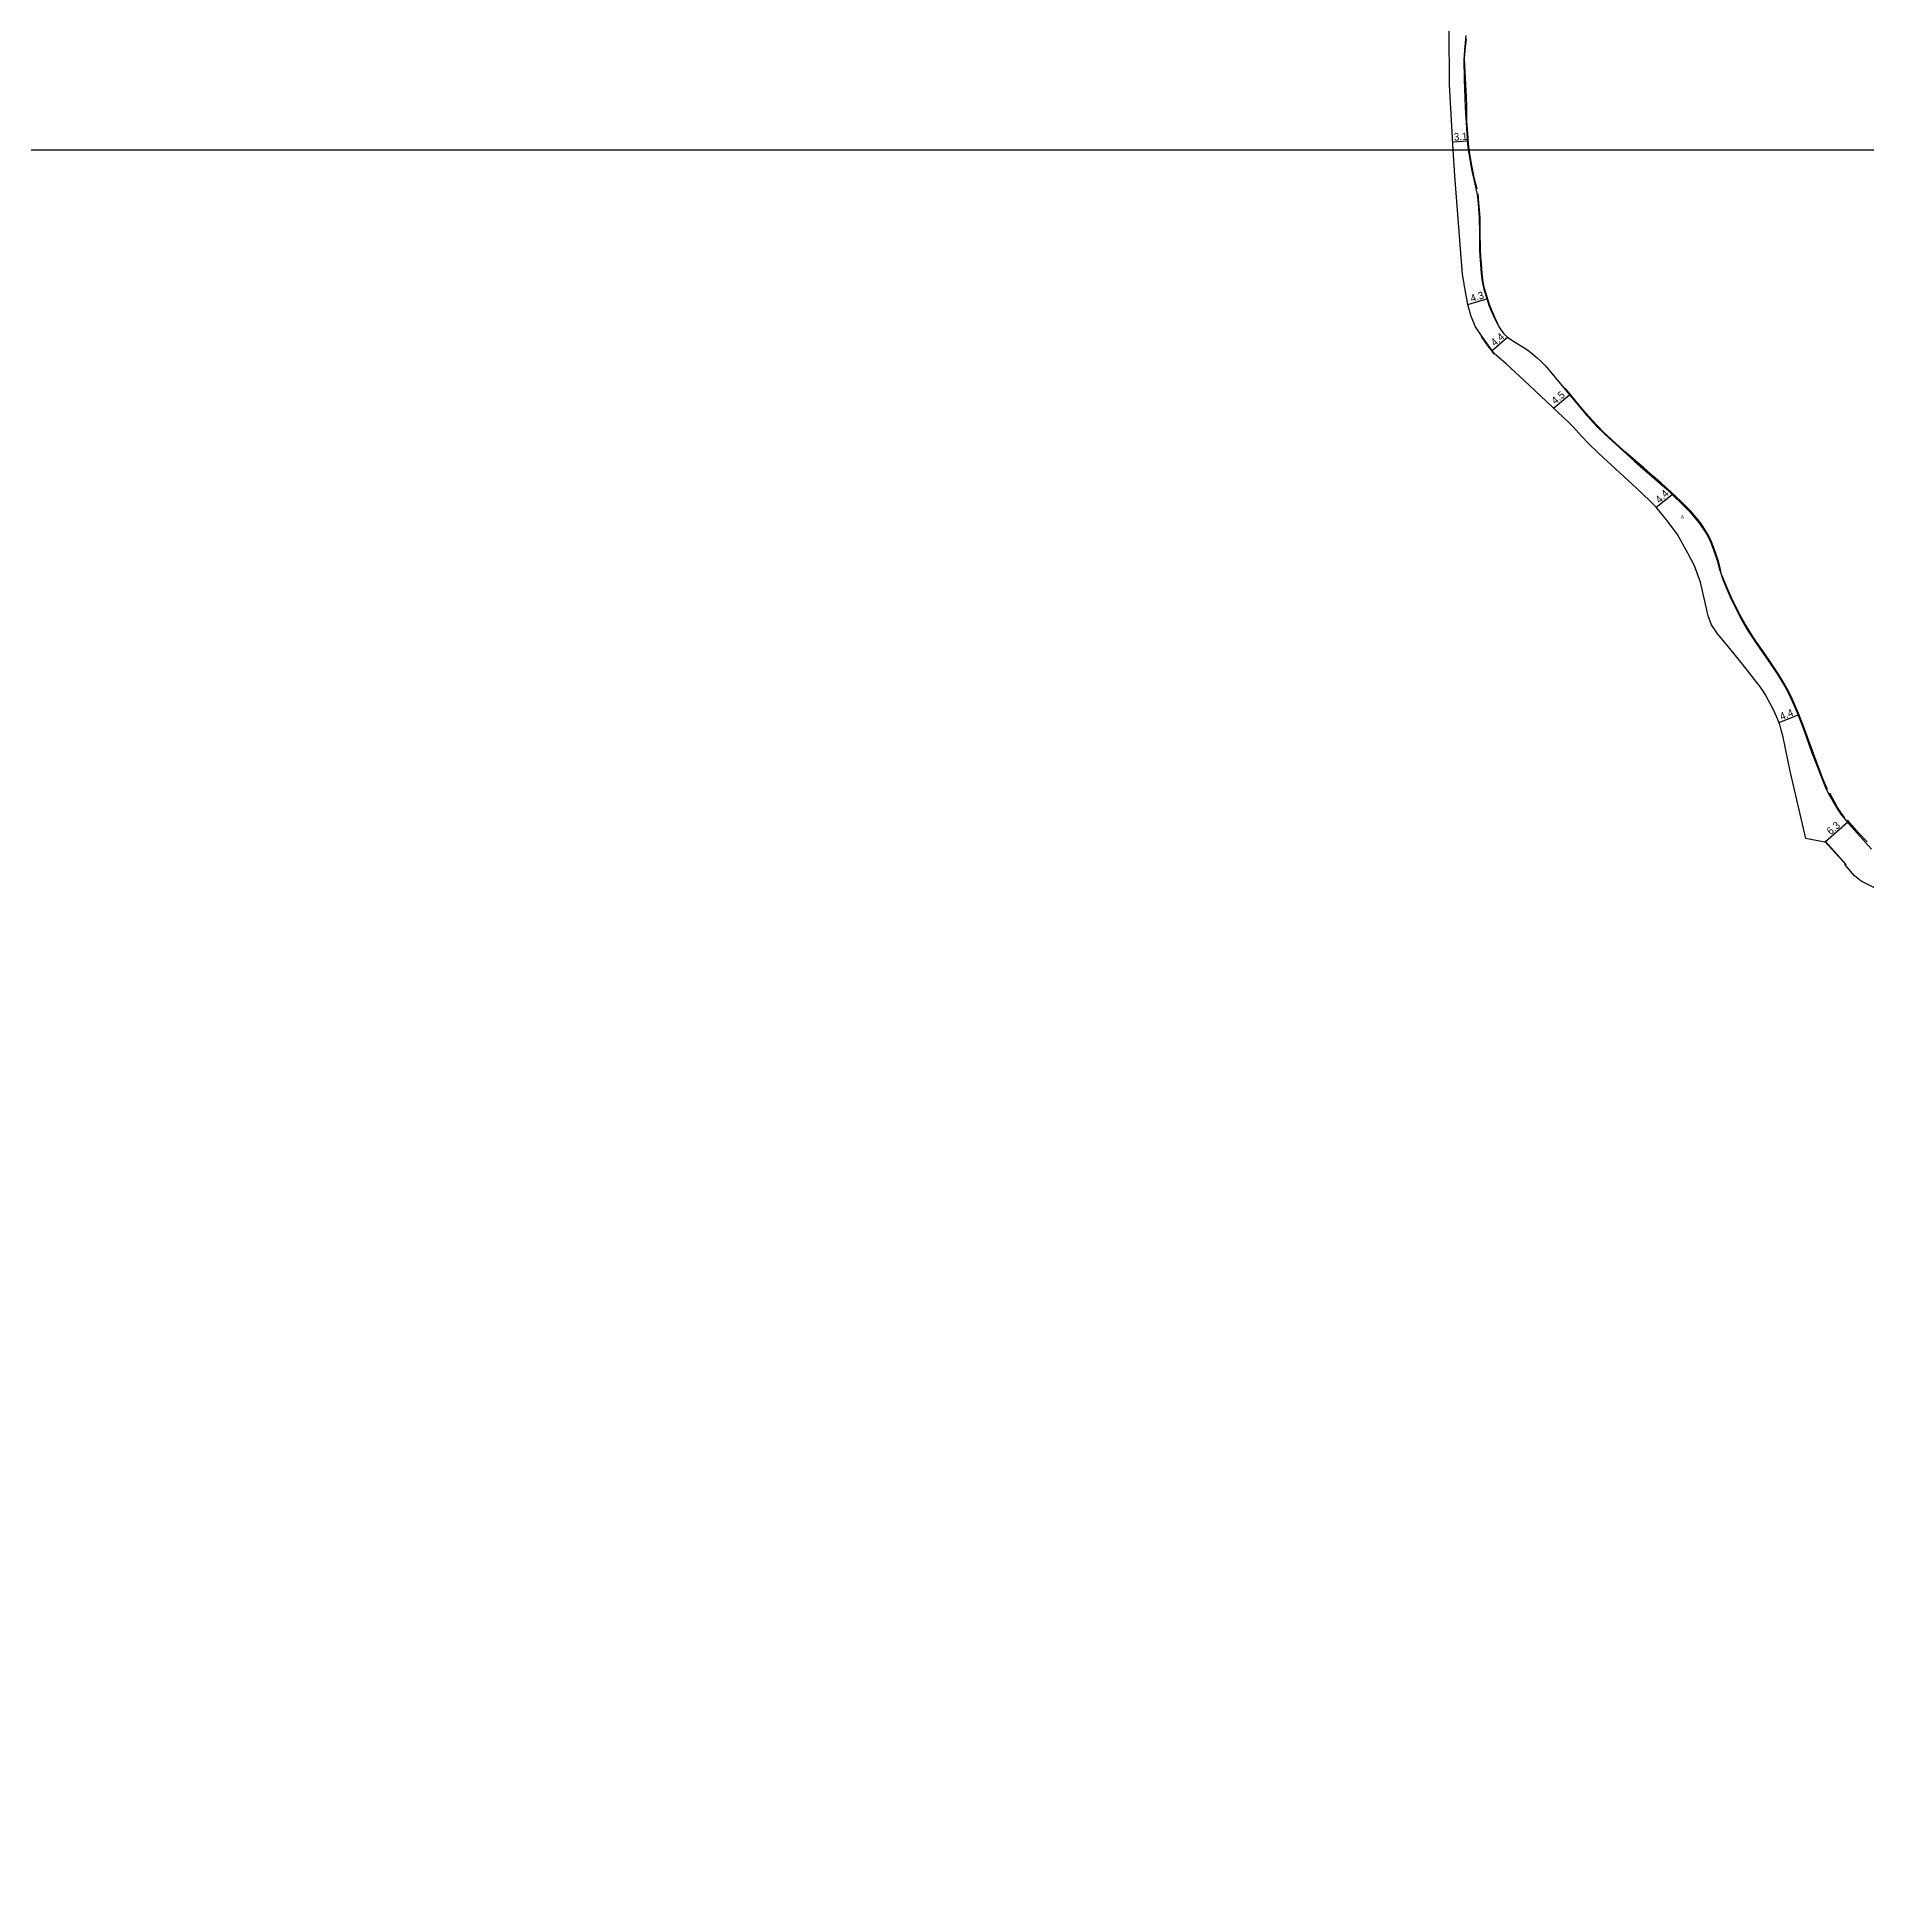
# Model space of a CAD drawing. Header units: metres. Extents: x -28000 to -24000, y -108000 to -105000.
# Drawn here: x -25546.4 to -25153.4, y -105974.6 to -105575.8 of the extents above; entities that cross this region are included whole.
import ezdxf

# ---------------------------------------------------------------- set-up
doc = ezdxf.new("R2010")
doc.units = ezdxf.units.M
doc.header["$LTSCALE"] = 2.5
for name, color, linetype in [('図郭', 7, 'Continuous'), ('幅員', 7, 'Continuous'), ('歩道・分離帯・安全施設', 7, 'Continuous'), ('舗装', 7, 'Continuous'), ('道路', 7, 'Continuous')]:
    doc.layers.add(name, color=color, linetype=linetype)
doc.styles.get("Standard").update_dxf_attribs({"font": ''})
doc.styles.add('YOKO_DECO', font='')
doc.styles.get('Standard').set_extended_font_data('@MS PGothic')
doc.styles.get('YOKO_DECO').set_extended_font_data('MS PGothic')

msp = doc.modelspace()

# ---------------------------------------------------------------- linework, layer by layer
at = {"layer": '図郭'}
for points in [[(-25600, -105600), (-24800, -105600), (-24800, -105000), (-25600, -105000)], [(-25600, -105600), (-24800, -105600), (-24800, -106200), (-25600, -106200)]]:
    msp.add_lwpolyline(points, close=True, dxfattribs=at)
at = {"layer": '幅員'}
for points in [[(-25242.46, -105598.26), (-25239.34, -105598.07)], [(-25239.24, -105633.22), (-25235.15, -105631.97)], [(-25233.97, -105643.1), (-25230.72, -105640.18)], [(-25220.85, -105655.45), (-25217.4, -105652.59)], [(-25198.77, -105676.73), (-25195.34, -105673.98)], [(-25172.43, -105722.93), (-25168.32, -105721.3)], [(-25162.45, -105748.48), (-25157.73, -105744.32)]]:
    msp.add_lwpolyline(points, dxfattribs=at)
at = {"layer": '歩道・分離帯・安全施設'}
for points in [[(-25238.91, -105600), (-25239.08, -105598.59), (-25239.26, -105596.41), (-25239.41, -105593.86), (-25239.47, -105590.8), (-25239.49, -105588.47), (-25239.73, -105584.79), (-25239.98, -105580.39), (-25239.82, -105578.71), (-25239.51, -105576.16)], [(-25237.26, -105608.46), (-25237.78, -105606.31), (-25238.17, -105604.44), (-25238.46, -105603.04), (-25238.82, -105600.77), (-25238.91, -105600)], [(-25232.72, -105637.49), (-25233.35, -105636.12), (-25234.5, -105633.43), (-25235.01, -105631.83), (-25235.66, -105629.77), (-25235.91, -105628.36), (-25236.05, -105627.21), (-25236.25, -105625.47), (-25236.32, -105624.43), (-25236.42, -105622.87), (-25236.48, -105621.35), (-25236.55, -105617.66), (-25236.59, -105614.56), (-25236.84, -105611.37), (-25237.04, -105609.47)], [(-25233.56, -105643.78), (-25235.21, -105641.63), (-25236.29, -105640.04)], [(-25184.91, -105690.49), (-25185.07, -105689.76), (-25185.5, -105688.16), (-25185.89, -105686.88), (-25186.32, -105685.64), (-25187.01, -105683.94), (-25187.64, -105682.63), (-25188.19, -105681.71), (-25188.88, -105680.68), (-25189.49, -105679.81), (-25190.28, -105678.82), (-25191.34, -105677.59), (-25192.29, -105676.61), (-25193.12, -105675.77), (-25194.77, -105674.19), (-25196.26, -105672.82), (-25197.73, -105671.52), (-25199.36, -105670.09), (-25201.42, -105668.26), (-25203.25, -105666.73), (-25205.36, -105664.91), (-25206.57, -105663.85), (-25210.19, -105660.55), (-25212.56, -105658.02), (-25214.35, -105656), (-25218.36, -105651.15)], [(-25162.01, -105737.28), (-25162.92, -105735.16), (-25164.27, -105731.71), (-25165.26, -105729.03), (-25166.88, -105724.5), (-25167.45, -105723.01), (-25168.23, -105721.01), (-25169.52, -105717.98), (-25170.42, -105716.18), (-25171.31, -105714.57), (-25172.51, -105712.58), (-25174.09, -105710.2), (-25175.93, -105707.57), (-25177.41, -105705.45), (-25178.57, -105703.7), (-25179.72, -105701.81), (-25180.77, -105699.86), (-25181.73, -105697.99), (-25182.61, -105696.16), (-25183.63, -105693.88), (-25184.85, -105690.96)], [(-25158.37, -105743.31), (-25159.11, -105742.29), (-25159.86, -105741.16), (-25161.52, -105738.09)], [(-25153.51, -105748.52), (-25155.28, -105746.66), (-25157.71, -105743.91)], [(-25157.99, -105753.51), (-25162.62, -105748.46)]]:
    msp.add_lwpolyline(points, dxfattribs=at)
at = {"layer": '道路'}
for points in [[(-25242.35, -105600), (-25243.2, -105586.04), (-25243.21, -105574.06)], [(-25239.66, -105575.49), (-25239.97, -105578.64), (-25240.09, -105580.58), (-25240.03, -105584.9), (-25239.79, -105590.92), (-25239.44, -105596.45), (-25239.3, -105598.69), (-25239.14, -105600)], [(-25148.84, -105759.99), (-25154.78, -105756.97), (-25156.23, -105755.85), (-25158.32, -105753.4), (-25158.16, -105753.23), (-25162.45, -105748.48), (-25162.64, -105748.64), (-25166.64, -105747.85), (-25170.04, -105733.35), (-25171.57, -105726.05), (-25171.95, -105724.48), (-25172.25, -105723.38), (-25172.97, -105721.61), (-25173.68, -105720.09), (-25174.15, -105719.14), (-25175.34, -105716.99), (-25175.9, -105716.06), (-25176.38, -105715.36), (-25177.21, -105714.33), (-25178.18, -105713.07), (-25180.29, -105710.41), (-25183.02, -105707.07), (-25185.56, -105703.98), (-25186.93, -105701.97), (-25187.67, -105700.05), (-25188.57, -105695.92), (-25189.3, -105692.82), (-25190.57, -105689.33), (-25191.97, -105686.54), (-25194.25, -105682.6), (-25195.21, -105681.2), (-25196.6, -105679.39), (-25198.77, -105676.73), (-25200.23, -105675.24), (-25203.05, -105672.59), (-25211.09, -105665.21), (-25213.48, -105662.92), (-25214.68, -105661.59), (-25216.69, -105659.39), (-25217.49, -105658.62), (-25223.61, -105652.82), (-25227.15, -105649.51), (-25231.03, -105645.97), (-25233.48, -105643.78), (-25236.11, -105640.18), (-25237.59, -105638), (-25238.5, -105635.74), (-25239.24, -105633.22), (-25239.68, -105630.87), (-25240.35, -105626.77), (-25242.01, -105605.57), (-25242.35, -105600)], [(-25239.14, -105600), (-25239.04, -105600.8), (-25238.69, -105602.9), (-25238.4, -105604.48), (-25237.97, -105606.37), (-25237.51, -105608.38), (-25237.23, -105609.58), (-25237.01, -105611.51), (-25236.77, -105614.59), (-25236.75, -105617.64), (-25236.69, -105621.32), (-25236.63, -105622.8), (-25236.52, -105624.46), (-25236.42, -105625.7), (-25236.26, -105627.22), (-25236.12, -105628.26), (-25235.78, -105629.92), (-25235.18, -105631.88), (-25234.65, -105633.57), (-25233.53, -105636.16), (-25232.75, -105637.74), (-25232.12, -105638.64), (-25231.4, -105639.54), (-25230.72, -105640.18), (-25229.56, -105641.01), (-25228.26, -105641.82), (-25227.35, -105642.39), (-25226.38, -105643.02), (-25225.33, -105643.82), (-25224.32, -105644.63), (-25223.4, -105645.49), (-25222.63, -105646.28), (-25221.83, -105647.25), (-25214.12, -105656.54), (-25211.61, -105659.28), (-25209.76, -105661.09), (-25203.47, -105666.85), (-25201.64, -105668.38), (-25199.57, -105670.21), (-25197.94, -105671.64), (-25196.47, -105672.94), (-25194.98, -105674.31), (-25193.33, -105675.89), (-25192.49, -105676.74), (-25191.54, -105677.72), (-25190.47, -105678.96), (-25189.67, -105679.97), (-25189.05, -105680.84), (-25188.36, -105681.88), (-25187.8, -105682.81), (-25187.16, -105684.14), (-25186.47, -105685.86), (-25186.04, -105687.1), (-25185.65, -105688.4), (-25185.22, -105689.99), (-25184.5, -105692.23), (-25183.8, -105693.96), (-25182.89, -105695.98), (-25182, -105697.89), (-25180.74, -105700.33), (-25179.77, -105702.12), (-25179.04, -105703.32), (-25177.5, -105705.68), (-25176.42, -105707.23), (-25174.76, -105709.6), (-25172.71, -105712.66), (-25171.46, -105714.7), (-25170.64, -105716.19), (-25169.59, -105718.35), (-25168.53, -105720.78), (-25167.8, -105722.61), (-25167.1, -105724.49), (-25165.42, -105729.2), (-25164.54, -105731.61), (-25163, -105735.46), (-25162.42, -105736.84), (-25161.9, -105738.07), (-25159.88, -105741.55), (-25158.98, -105742.81), (-25158.52, -105743.42), (-25157.93, -105744.09), (-25155.66, -105746.67), (-25152.58, -105750.08)]]:
    msp.add_lwpolyline(points, dxfattribs=at)

# ---------------------------------------------------------------- texts
at = {"layer": '幅員'}
for s, rotation, p in [('3.1', 4, (-25242.18, -105598.05)), ('4.3', 17, (-25238.41, -105632.72)), ('4.4', 40, (-25233.47, -105642.24)), ('4.5', 40, (-25220.46, -105654.73)), ('4.4', 44, (-25198.06, -105675.98)), ('4.4', 22, (-25171.89, -105722.48)), ('6.3', 41, (-25161.34, -105747.14))]:
    msp.add_text(s, height=1.6, rotation=rotation, dxfattribs=at).set_placement(p)
at = {"layer": '舗装', "style": 'YOKO_DECO'}
msp.add_text('A', height=0.75, dxfattribs=at).set_placement((-25193.53, -105679.17, 235.73))

doc.saveas('drawing.dxf')
